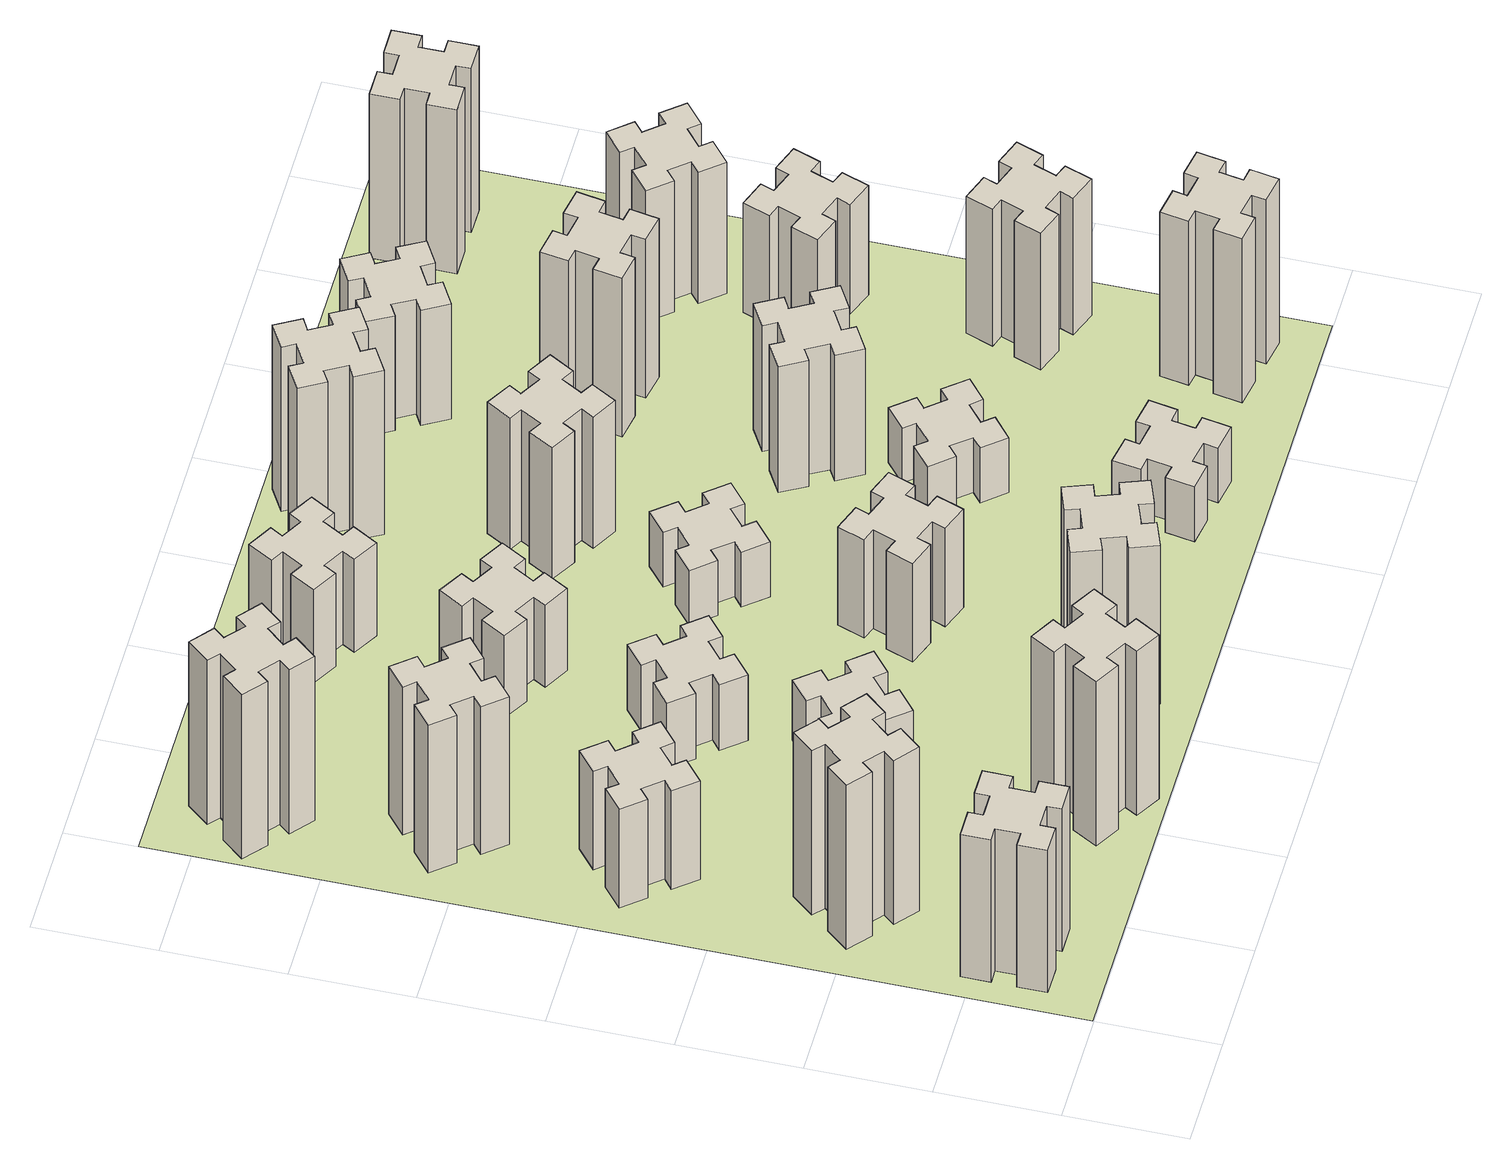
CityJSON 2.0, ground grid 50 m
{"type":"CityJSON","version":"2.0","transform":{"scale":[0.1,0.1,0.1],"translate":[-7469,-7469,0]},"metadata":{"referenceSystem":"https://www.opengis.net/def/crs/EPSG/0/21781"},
"CityObjects":{
"building1":{"type":"Building","attributes":{"class":"1000","function":"1000","usage":"1000","yearOfConstruction":2016,"roofType":"1000","measuredHeight":78,"storeysAboveGround":30,"storeysBelowGround":0},"geometry":[{"type":"Solid","lod":"1","boundaries":[[[[0,1,2,3,4,5,6,7,8,9,10,11,12,13,14,15,16,17,18,19]],[[17,16,20,21]],[[16,15,22,20]],[[15,14,23,22]],[[14,13,24,23]],[[13,12,25,24]],[[12,11,26,25]],[[11,10,27,26]],[[10,9,28,27]],[[9,8,29,28]],[[8,7,30,29]],[[7,6,31,30]],[[6,5,32,31]],[[5,4,33,32]],[[4,3,34,33]],[[3,2,35,34]],[[2,1,36,35]],[[1,0,37,36]],[[0,19,38,37]],[[19,18,39,38]],[[18,17,21,39]],[[24,25,26,27,28,29,30,31,32,33,34,35,36,37,38,39,21,20,22,23]]]]}]},
"building2":{"type":"Building","attributes":{"class":"1000","function":"1000","usage":"1000","yearOfConstruction":2016,"roofType":"1000","measuredHeight":90,"storeysAboveGround":30,"storeysBelowGround":0},"geometry":[{"type":"Solid","lod":"1","boundaries":[[[[40,41,42,43,44,45,46,47,48,49,50,51,52,53,54,55,56,57,58,59]],[[57,56,60,61]],[[56,55,62,60]],[[55,54,63,62]],[[54,53,64,63]],[[53,52,65,64]],[[52,51,66,65]],[[51,50,67,66]],[[50,49,68,67]],[[49,48,69,68]],[[48,47,70,69]],[[47,46,71,70]],[[46,45,72,71]],[[45,44,73,72]],[[44,43,74,73]],[[43,42,75,74]],[[42,41,76,75]],[[41,40,77,76]],[[40,59,78,77]],[[59,58,79,78]],[[58,57,61,79]],[[64,65,66,67,68,69,70,71,72,73,74,75,76,77,78,79,61,60,62,63]]]]}]},
"building3":{"type":"Building","attributes":{"class":"1000","function":"1000","usage":"1000","yearOfConstruction":2016,"roofType":"1000","measuredHeight":54,"storeysAboveGround":30,"storeysBelowGround":0},"geometry":[{"type":"Solid","lod":"1","boundaries":[[[[80,81,82,83,84,85,86,87,88,89,90,91,92,93,94,95,96,97,98,99]],[[97,96,100,101]],[[96,95,102,100]],[[95,94,103,102]],[[94,93,104,103]],[[93,92,105,104]],[[92,91,106,105]],[[91,90,107,106]],[[90,89,108,107]],[[89,88,109,108]],[[88,87,110,109]],[[87,86,111,110]],[[86,85,112,111]],[[85,84,113,112]],[[84,83,114,113]],[[83,82,115,114]],[[82,81,116,115]],[[81,80,117,116]],[[80,99,118,117]],[[99,98,119,118]],[[98,97,101,119]],[[104,105,106,107,108,109,110,111,112,113,114,115,116,117,118,119,101,100,102,103]]]]}]},
"building4":{"type":"Building","attributes":{"class":"1000","function":"1000","usage":"1000","yearOfConstruction":2016,"roofType":"1000","measuredHeight":81,"storeysAboveGround":30,"storeysBelowGround":0},"geometry":[{"type":"Solid","lod":"1","boundaries":[[[[120,121,122,123,124,125,126,127,128,129,130,131,132,133,134,135,136,137,138,139]],[[137,136,140,141]],[[136,135,142,140]],[[135,134,143,142]],[[134,133,144,143]],[[133,132,145,144]],[[132,131,146,145]],[[131,130,147,146]],[[130,129,148,147]],[[129,128,149,148]],[[128,127,150,149]],[[127,126,151,150]],[[126,125,152,151]],[[125,124,153,152]],[[124,123,154,153]],[[123,122,155,154]],[[122,121,156,155]],[[121,120,157,156]],[[120,139,158,157]],[[139,138,159,158]],[[138,137,141,159]],[[144,145,146,147,148,149,150,151,152,153,154,155,156,157,158,159,141,140,142,143]]]]}]},
"building5":{"type":"Building","attributes":{"class":"1000","function":"1000","usage":"1000","yearOfConstruction":2016,"roofType":"1000","measuredHeight":90,"storeysAboveGround":30,"storeysBelowGround":0},"geometry":[{"type":"Solid","lod":"1","boundaries":[[[[160,161,162,163,164,165,166,167,168,169,170,171,172,173,174,175,176,177,178,179]],[[177,176,180,181]],[[176,175,182,180]],[[175,174,183,182]],[[174,173,184,183]],[[173,172,185,184]],[[172,171,186,185]],[[171,170,187,186]],[[170,169,188,187]],[[169,168,189,188]],[[168,167,190,189]],[[167,166,191,190]],[[166,165,192,191]],[[165,164,193,192]],[[164,163,194,193]],[[163,162,195,194]],[[162,161,196,195]],[[161,160,197,196]],[[160,179,198,197]],[[179,178,199,198]],[[178,177,181,199]],[[184,185,186,187,188,189,190,191,192,193,194,195,196,197,198,199,181,180,182,183]]]]}]},
"building6":{"type":"Building","attributes":{"class":"1000","function":"1000","usage":"1000","yearOfConstruction":2016,"roofType":"1000","measuredHeight":90,"storeysAboveGround":30,"storeysBelowGround":0},"geometry":[{"type":"Solid","lod":"1","boundaries":[[[[200,201,202,203,204,205,206,207,208,209,210,211,212,213,214,215,216,217,218,219]],[[217,216,220,221]],[[216,215,222,220]],[[215,214,223,222]],[[214,213,224,223]],[[213,212,225,224]],[[212,211,226,225]],[[211,210,227,226]],[[210,209,228,227]],[[209,208,229,228]],[[208,207,230,229]],[[207,206,231,230]],[[206,205,232,231]],[[205,204,233,232]],[[204,203,234,233]],[[203,202,235,234]],[[202,201,236,235]],[[201,200,237,236]],[[200,219,238,237]],[[219,218,239,238]],[[218,217,221,239]],[[224,225,226,227,228,229,230,231,232,233,234,235,236,237,238,239,221,220,222,223]]]]}]},
"building7":{"type":"Building","attributes":{"class":"1000","function":"1000","usage":"1000","yearOfConstruction":2016,"roofType":"1000","measuredHeight":33,"storeysAboveGround":30,"storeysBelowGround":0},"geometry":[{"type":"Solid","lod":"1","boundaries":[[[[240,241,242,243,244,245,246,247,248,249,250,251,252,253,254,255,256,257,258,259]],[[257,256,260,261]],[[256,255,262,260]],[[255,254,263,262]],[[254,253,264,263]],[[253,252,265,264]],[[252,251,266,265]],[[251,250,267,266]],[[250,249,268,267]],[[249,248,269,268]],[[248,247,270,269]],[[247,246,271,270]],[[246,245,272,271]],[[245,244,273,272]],[[244,243,274,273]],[[243,242,275,274]],[[242,241,276,275]],[[241,240,277,276]],[[240,259,278,277]],[[259,258,279,278]],[[258,257,261,279]],[[264,265,266,267,268,269,270,271,272,273,274,275,276,277,278,279,261,260,262,263]]]]}]},
"building8":{"type":"Building","attributes":{"class":"1000","function":"1000","usage":"1000","yearOfConstruction":2016,"roofType":"1000","measuredHeight":36,"storeysAboveGround":30,"storeysBelowGround":0},"geometry":[{"type":"Solid","lod":"1","boundaries":[[[[280,281,282,283,284,285,286,287,288,289,290,291,292,293,294,295,296,297,298,299]],[[297,296,300,301]],[[296,295,302,300]],[[295,294,303,302]],[[294,293,304,303]],[[293,292,305,304]],[[292,291,306,305]],[[291,290,307,306]],[[290,289,308,307]],[[289,288,309,308]],[[288,287,310,309]],[[287,286,311,310]],[[286,285,312,311]],[[285,284,313,312]],[[284,283,314,313]],[[283,282,315,314]],[[282,281,316,315]],[[281,280,317,316]],[[280,299,318,317]],[[299,298,319,318]],[[298,297,301,319]],[[304,305,306,307,308,309,310,311,312,313,314,315,316,317,318,319,301,300,302,303]]]]}]},
"building9":{"type":"Building","attributes":{"class":"1000","function":"1000","usage":"1000","yearOfConstruction":2016,"roofType":"1000","measuredHeight":87,"storeysAboveGround":30,"storeysBelowGround":0},"geometry":[{"type":"Solid","lod":"1","boundaries":[[[[320,321,322,323,324,325,326,327,328,329,330,331,332,333,334,335,336,337,338,339]],[[337,336,340,341]],[[336,335,342,340]],[[335,334,343,342]],[[334,333,344,343]],[[333,332,345,344]],[[332,331,346,345]],[[331,330,347,346]],[[330,329,348,347]],[[329,328,349,348]],[[328,327,350,349]],[[327,326,351,350]],[[326,325,352,351]],[[325,324,353,352]],[[324,323,354,353]],[[323,322,355,354]],[[322,321,356,355]],[[321,320,357,356]],[[320,339,358,357]],[[339,338,359,358]],[[338,337,341,359]],[[344,345,346,347,348,349,350,351,352,353,354,355,356,357,358,359,341,340,342,343]]]]}]},
"building10":{"type":"Building","attributes":{"class":"1000","function":"1000","usage":"1000","yearOfConstruction":2016,"roofType":"1000","measuredHeight":45,"storeysAboveGround":30,"storeysBelowGround":0},"geometry":[{"type":"Solid","lod":"1","boundaries":[[[[360,361,362,363,364,365,366,367,368,369,370,371,372,373,374,375,376,377,378,379]],[[377,376,380,381]],[[376,375,382,380]],[[375,374,383,382]],[[374,373,384,383]],[[373,372,385,384]],[[372,371,386,385]],[[371,370,387,386]],[[370,369,388,387]],[[369,368,389,388]],[[368,367,390,389]],[[367,366,391,390]],[[366,365,392,391]],[[365,364,393,392]],[[364,363,394,393]],[[363,362,395,394]],[[362,361,396,395]],[[361,360,397,396]],[[360,379,398,397]],[[379,378,399,398]],[[378,377,381,399]],[[384,385,386,387,388,389,390,391,392,393,394,395,396,397,398,399,381,380,382,383]]]]}]},
"building11":{"type":"Building","attributes":{"class":"1000","function":"1000","usage":"1000","yearOfConstruction":2016,"roofType":"1000","measuredHeight":51,"storeysAboveGround":30,"storeysBelowGround":0},"geometry":[{"type":"Solid","lod":"1","boundaries":[[[[400,401,402,403,404,405,406,407,408,409,410,411,412,413,414,415,416,417,418,419]],[[417,416,420,421]],[[416,415,422,420]],[[415,414,423,422]],[[414,413,424,423]],[[413,412,425,424]],[[412,411,426,425]],[[411,410,427,426]],[[410,409,428,427]],[[409,408,429,428]],[[408,407,430,429]],[[407,406,431,430]],[[406,405,432,431]],[[405,404,433,432]],[[404,403,434,433]],[[403,402,435,434]],[[402,401,436,435]],[[401,400,437,436]],[[400,419,438,437]],[[419,418,439,438]],[[418,417,421,439]],[[424,425,426,427,428,429,430,431,432,433,434,435,436,437,438,439,421,420,422,423]]]]}]},
"building12":{"type":"Building","attributes":{"class":"1000","function":"1000","usage":"1000","yearOfConstruction":2016,"roofType":"1000","measuredHeight":54,"storeysAboveGround":30,"storeysBelowGround":0},"geometry":[{"type":"Solid","lod":"1","boundaries":[[[[440,441,442,443,444,445,446,447,448,449,450,451,452,453,454,455,456,457,458,459]],[[457,456,460,461]],[[456,455,462,460]],[[455,454,463,462]],[[454,453,464,463]],[[453,452,465,464]],[[452,451,466,465]],[[451,450,467,466]],[[450,449,468,467]],[[449,448,469,468]],[[448,447,470,469]],[[447,446,471,470]],[[446,445,472,471]],[[445,444,473,472]],[[444,443,474,473]],[[443,442,475,474]],[[442,441,476,475]],[[441,440,477,476]],[[440,459,478,477]],[[459,458,479,478]],[[458,457,461,479]],[[464,465,466,467,468,469,470,471,472,473,474,475,476,477,478,479,461,460,462,463]]]]}]},
"building13":{"type":"Building","attributes":{"class":"1000","function":"1000","usage":"1000","yearOfConstruction":2016,"roofType":"1000","measuredHeight":30,"storeysAboveGround":30,"storeysBelowGround":0},"geometry":[{"type":"Solid","lod":"1","boundaries":[[[[480,481,482,483,484,485,486,487,488,489,490,491,492,493,494,495,496,497,498,499]],[[497,496,500,501]],[[496,495,502,500]],[[495,494,503,502]],[[494,493,504,503]],[[493,492,505,504]],[[492,491,506,505]],[[491,490,507,506]],[[490,489,508,507]],[[489,488,509,508]],[[488,487,510,509]],[[487,486,511,510]],[[486,485,512,511]],[[485,484,513,512]],[[484,483,514,513]],[[483,482,515,514]],[[482,481,516,515]],[[481,480,517,516]],[[480,499,518,517]],[[499,498,519,518]],[[498,497,501,519]],[[504,505,506,507,508,509,510,511,512,513,514,515,516,517,518,519,501,500,502,503]]]]}]},
"building14":{"type":"Building","attributes":{"class":"1000","function":"1000","usage":"1000","yearOfConstruction":2016,"roofType":"1000","measuredHeight":72,"storeysAboveGround":30,"storeysBelowGround":0},"geometry":[{"type":"Solid","lod":"1","boundaries":[[[[520,521,522,523,524,525,526,527,528,529,530,531,532,533,534,535,536,537,538,539]],[[537,536,540,541]],[[536,535,542,540]],[[535,534,543,542]],[[534,533,544,543]],[[533,532,545,544]],[[532,531,546,545]],[[531,530,547,546]],[[530,529,548,547]],[[529,528,549,548]],[[528,527,550,549]],[[527,526,551,550]],[[526,525,552,551]],[[525,524,553,552]],[[524,523,554,553]],[[523,522,555,554]],[[522,521,556,555]],[[521,520,557,556]],[[520,539,558,557]],[[539,538,559,558]],[[538,537,541,559]],[[544,545,546,547,548,549,550,551,552,553,554,555,556,557,558,559,541,540,542,543]]]]}]},
"building15":{"type":"Building","attributes":{"class":"1000","function":"1000","usage":"1000","yearOfConstruction":2016,"roofType":"1000","measuredHeight":30,"storeysAboveGround":30,"storeysBelowGround":0},"geometry":[{"type":"Solid","lod":"1","boundaries":[[[[560,561,562,563,564,565,566,567,568,569,570,571,572,573,574,575,576,577,578,579]],[[577,576,580,581]],[[576,575,582,580]],[[575,574,583,582]],[[574,573,584,583]],[[573,572,585,584]],[[572,571,586,585]],[[571,570,587,586]],[[570,569,588,587]],[[569,568,589,588]],[[568,567,590,589]],[[567,566,591,590]],[[566,565,592,591]],[[565,564,593,592]],[[564,563,594,593]],[[563,562,595,594]],[[562,561,596,595]],[[561,560,597,596]],[[560,579,598,597]],[[579,578,599,598]],[[578,577,581,599]],[[584,585,586,587,588,589,590,591,592,593,594,595,596,597,598,599,581,580,582,583]]]]}]},
"building16":{"type":"Building","attributes":{"class":"1000","function":"1000","usage":"1000","yearOfConstruction":2016,"roofType":"1000","measuredHeight":90,"storeysAboveGround":30,"storeysBelowGround":0},"geometry":[{"type":"Solid","lod":"1","boundaries":[[[[600,601,602,603,604,605,606,607,608,609,610,611,612,613,614,615,616,617,618,619]],[[617,616,620,621]],[[616,615,622,620]],[[615,614,623,622]],[[614,613,624,623]],[[613,612,625,624]],[[612,611,626,625]],[[611,610,627,626]],[[610,609,628,627]],[[609,608,629,628]],[[608,607,630,629]],[[607,606,631,630]],[[606,605,632,631]],[[605,604,633,632]],[[604,603,634,633]],[[603,602,635,634]],[[602,601,636,635]],[[601,600,637,636]],[[600,619,638,637]],[[619,618,639,638]],[[618,617,621,639]],[[624,625,626,627,628,629,630,631,632,633,634,635,636,637,638,639,621,620,622,623]]]]}]},
"building17":{"type":"Building","attributes":{"class":"1000","function":"1000","usage":"1000","yearOfConstruction":2016,"roofType":"1000","measuredHeight":30,"storeysAboveGround":30,"storeysBelowGround":0},"geometry":[{"type":"Solid","lod":"1","boundaries":[[[[640,641,642,643,644,645,646,647,648,649,650,651,652,653,654,655,656,657,658,659]],[[657,656,660,661]],[[656,655,662,660]],[[655,654,663,662]],[[654,653,664,663]],[[653,652,665,664]],[[652,651,666,665]],[[651,650,667,666]],[[650,649,668,667]],[[649,648,669,668]],[[648,647,670,669]],[[647,646,671,670]],[[646,645,672,671]],[[645,644,673,672]],[[644,643,674,673]],[[643,642,675,674]],[[642,641,676,675]],[[641,640,677,676]],[[640,659,678,677]],[[659,658,679,678]],[[658,657,661,679]],[[664,665,666,667,668,669,670,671,672,673,674,675,676,677,678,679,661,660,662,663]]]]}]},
"building18":{"type":"Building","attributes":{"class":"1000","function":"1000","usage":"1000","yearOfConstruction":2016,"roofType":"1000","measuredHeight":69,"storeysAboveGround":30,"storeysBelowGround":0},"geometry":[{"type":"Solid","lod":"1","boundaries":[[[[680,681,682,683,684,685,686,687,688,689,690,691,692,693,694,695,696,697,698,699]],[[697,696,700,701]],[[696,695,702,700]],[[695,694,703,702]],[[694,693,704,703]],[[693,692,705,704]],[[692,691,706,705]],[[691,690,707,706]],[[690,689,708,707]],[[689,688,709,708]],[[688,687,710,709]],[[687,686,711,710]],[[686,685,712,711]],[[685,684,713,712]],[[684,683,714,713]],[[683,682,715,714]],[[682,681,716,715]],[[681,680,717,716]],[[680,699,718,717]],[[699,698,719,718]],[[698,697,701,719]],[[704,705,706,707,708,709,710,711,712,713,714,715,716,717,718,719,701,700,702,703]]]]}]},
"building19":{"type":"Building","attributes":{"class":"1000","function":"1000","usage":"1000","yearOfConstruction":2016,"roofType":"1000","measuredHeight":87,"storeysAboveGround":30,"storeysBelowGround":0},"geometry":[{"type":"Solid","lod":"1","boundaries":[[[[720,721,722,723,724,725,726,727,728,729,730,731,732,733,734,735,736,737,738,739]],[[737,736,740,741]],[[736,735,742,740]],[[735,734,743,742]],[[734,733,744,743]],[[733,732,745,744]],[[732,731,746,745]],[[731,730,747,746]],[[730,729,748,747]],[[729,728,749,748]],[[728,727,750,749]],[[727,726,751,750]],[[726,725,752,751]],[[725,724,753,752]],[[724,723,754,753]],[[723,722,755,754]],[[722,721,756,755]],[[721,720,757,756]],[[720,739,758,757]],[[739,738,759,758]],[[738,737,741,759]],[[744,745,746,747,748,749,750,751,752,753,754,755,756,757,758,759,741,740,742,743]]]]}]},
"building20":{"type":"Building","attributes":{"class":"1000","function":"1000","usage":"1000","yearOfConstruction":2016,"roofType":"1000","measuredHeight":63,"storeysAboveGround":30,"storeysBelowGround":0},"geometry":[{"type":"Solid","lod":"1","boundaries":[[[[760,761,762,763,764,765,766,767,768,769,770,771,772,773,774,775,776,777,778,779]],[[777,776,780,781]],[[776,775,782,780]],[[775,774,783,782]],[[774,773,784,783]],[[773,772,785,784]],[[772,771,786,785]],[[771,770,787,786]],[[770,769,788,787]],[[769,768,789,788]],[[768,767,790,789]],[[767,766,791,790]],[[766,765,792,791]],[[765,764,793,792]],[[764,763,794,793]],[[763,762,795,794]],[[762,761,796,795]],[[761,760,797,796]],[[760,779,798,797]],[[779,778,799,798]],[[778,777,781,799]],[[784,785,786,787,788,789,790,791,792,793,794,795,796,797,798,799,781,780,782,783]]]]}]},
"building21":{"type":"Building","attributes":{"class":"1000","function":"1000","usage":"1000","yearOfConstruction":2016,"roofType":"1000","measuredHeight":90,"storeysAboveGround":30,"storeysBelowGround":0},"geometry":[{"type":"Solid","lod":"1","boundaries":[[[[800,801,802,803,804,805,806,807,808,809,810,811,812,813,814,815,816,817,818,819]],[[817,816,820,821]],[[816,815,822,820]],[[815,814,823,822]],[[814,813,824,823]],[[813,812,825,824]],[[812,811,826,825]],[[811,810,827,826]],[[810,809,828,827]],[[809,808,829,828]],[[808,807,830,829]],[[807,806,831,830]],[[806,805,832,831]],[[805,804,833,832]],[[804,803,834,833]],[[803,802,835,834]],[[802,801,836,835]],[[801,800,837,836]],[[800,819,838,837]],[[819,818,839,838]],[[818,817,821,839]],[[824,825,826,827,828,829,830,831,832,833,834,835,836,837,838,839,821,820,822,823]]]]}]},
"building22":{"type":"Building","attributes":{"class":"1000","function":"1000","usage":"1000","yearOfConstruction":2016,"roofType":"1000","measuredHeight":75,"storeysAboveGround":30,"storeysBelowGround":0},"geometry":[{"type":"Solid","lod":"1","boundaries":[[[[840,841,842,843,844,845,846,847,848,849,850,851,852,853,854,855,856,857,858,859]],[[857,856,860,861]],[[856,855,862,860]],[[855,854,863,862]],[[854,853,864,863]],[[853,852,865,864]],[[852,851,866,865]],[[851,850,867,866]],[[850,849,868,867]],[[849,848,869,868]],[[848,847,870,869]],[[847,846,871,870]],[[846,845,872,871]],[[845,844,873,872]],[[844,843,874,873]],[[843,842,875,874]],[[842,841,876,875]],[[841,840,877,876]],[[840,859,878,877]],[[859,858,879,878]],[[858,857,861,879]],[[864,865,866,867,868,869,870,871,872,873,874,875,876,877,878,879,861,860,862,863]]]]}]},
"building23":{"type":"Building","attributes":{"class":"1000","function":"1000","usage":"1000","yearOfConstruction":2016,"roofType":"1000","measuredHeight":60,"storeysAboveGround":30,"storeysBelowGround":0},"geometry":[{"type":"Solid","lod":"1","boundaries":[[[[880,881,882,883,884,885,886,887,888,889,890,891,892,893,894,895,896,897,898,899]],[[897,896,900,901]],[[896,895,902,900]],[[895,894,903,902]],[[894,893,904,903]],[[893,892,905,904]],[[892,891,906,905]],[[891,890,907,906]],[[890,889,908,907]],[[889,888,909,908]],[[888,887,910,909]],[[887,886,911,910]],[[886,885,912,911]],[[885,884,913,912]],[[884,883,914,913]],[[883,882,915,914]],[[882,881,916,915]],[[881,880,917,916]],[[880,899,918,917]],[[899,898,919,918]],[[898,897,901,919]],[[904,905,906,907,908,909,910,911,912,913,914,915,916,917,918,919,901,900,902,903]]]]}]},
"building24":{"type":"Building","attributes":{"class":"1000","function":"1000","usage":"1000","yearOfConstruction":2016,"roofType":"1000","measuredHeight":72,"storeysAboveGround":30,"storeysBelowGround":0},"geometry":[{"type":"Solid","lod":"1","boundaries":[[[[920,921,922,923,924,925,926,927,928,929,930,931,932,933,934,935,936,937,938,939]],[[937,936,940,941]],[[936,935,942,940]],[[935,934,943,942]],[[934,933,944,943]],[[933,932,945,944]],[[932,931,946,945]],[[931,930,947,946]],[[930,929,948,947]],[[929,928,949,948]],[[928,927,950,949]],[[927,926,951,950]],[[926,925,952,951]],[[925,924,953,952]],[[924,923,954,953]],[[923,922,955,954]],[[922,921,956,955]],[[921,920,957,956]],[[920,939,958,957]],[[939,938,959,958]],[[938,937,941,959]],[[944,945,946,947,948,949,950,951,952,953,954,955,956,957,958,959,941,940,942,943]]]]}]},
"building25":{"type":"Building","attributes":{"class":"1000","function":"1000","usage":"1000","yearOfConstruction":2016,"roofType":"1000","measuredHeight":90,"storeysAboveGround":30,"storeysBelowGround":0},"geometry":[{"type":"Solid","lod":"1","boundaries":[[[[960,961,962,963,964,965,966,967,968,969,970,971,972,973,974,975,976,977,978,979]],[[977,976,980,981]],[[976,975,982,980]],[[975,974,983,982]],[[974,973,984,983]],[[973,972,985,984]],[[972,971,986,985]],[[971,970,987,986]],[[970,969,988,987]],[[969,968,989,988]],[[968,967,990,989]],[[967,966,991,990]],[[966,965,992,991]],[[965,964,993,992]],[[964,963,994,993]],[[963,962,995,994]],[[962,961,996,995]],[[961,960,997,996]],[[960,979,998,997]],[[979,978,999,998]],[[978,977,981,999]],[[984,985,986,987,988,989,990,991,992,993,994,995,996,997,998,999,981,980,982,983]]]]}]},
"landuse1":{"type":"LandUse","attributes":{"name":"plot1","function":"1010"},"geometry":[{"type":"MultiSurface","lod":"1","boundaries":[[[1000,1001,1002,1003]]]}]}
},
"vertices":[
[165,425,0],[165,325,0],[105,325,0],[105,205,0],[225,205,0],[225,265,0],[325,265,0],[325,205,0],[445,205,0],[445,325,0],[385,325,0],[385,425,0],[445,425,0],[445,545,0],[325,545,0],[325,485,0],[225,485,0],[225,545,0],[105,545,0],[105,425,0],[225,485,780],[225,545,780],[325,485,780],[325,545,780],[445,545,780],[445,425,780],[385,425,780],[385,325,780],[445,325,780],[445,205,780],[325,205,780],[325,265,780],[225,265,780],[225,205,780],[105,205,780],[105,325,780],[165,325,780],[165,425,780],[105,425,780],[105,545,780],
[484,1067,0],[408,1132,0],[446,1178,0],[354,1255,0],[277,1163,0],[323,1124,0],[259,1048,0],[213,1086,0],[136,994,0],[228,917,0],[266,963,0],[343,899,0],[304,853,0],[396,776,0],[473,868,0],[427,906,0],[492,983,0],[538,944,0],[615,1036,0],[523,1113,0],[492,983,900],[538,944,900],[427,906,900],[473,868,900],[396,776,900],[304,853,900],[343,899,900],[266,963,900],[228,917,900],[136,994,900],[213,1086,900],[259,1048,900],[323,1124,900],[277,1163,900],[354,1255,900],[446,1178,900],[408,1132,900],[484,1067,900],[523,1113,900],[615,1036,900],
[492,1888,0],[427,1964,0],[473,2003,0],[396,2095,0],[304,2018,0],[343,1972,0],[266,1907,0],[228,1953,0],[136,1876,0],[213,1784,0],[259,1823,0],[323,1746,0],[277,1708,0],[354,1616,0],[446,1693,0],[408,1739,0],[484,1803,0],[523,1757,0],[615,1834,0],[538,1926,0],[484,1803,540],[523,1757,540],[408,1739,540],[446,1693,540],[354,1616,540],[277,1708,540],[323,1746,540],[259,1823,540],[213,1784,540],[136,1876,540],[228,1953,540],[266,1907,540],[343,1972,540],[304,2018,540],[396,2095,540],[473,2003,540],[427,1964,540],[492,1888,540],[538,1926,540],[615,1834,540],
[343,2712,0],[266,2647,0],[228,2693,0],[136,2616,0],[213,2524,0],[259,2563,0],[323,2486,0],[277,2448,0],[354,2356,0],[446,2433,0],[408,2479,0],[484,2543,0],[523,2497,0],[615,2574,0],[538,2666,0],[492,2628,0],[427,2704,0],[473,2743,0],[396,2835,0],[304,2758,0],[427,2704,810],[473,2743,810],[492,2628,810],[538,2666,810],[615,2574,810],[523,2497,810],[484,2543,810],[408,2479,810],[446,2433,810],[354,2356,810],[277,2448,810],[323,2486,810],[259,2563,810],[213,2524,810],[136,2616,810],[228,2693,810],[266,2647,810],[343,2712,810],[304,2758,810],[396,2835,810],
[1214,346,0],[1127,396,0],[1157,448,0],[1053,508,0],[993,404,0],[1045,374,0],[995,287,0],[943,317,0],[883,213,0],[987,153,0],[1017,205,0],[1104,155,0],[1074,103,0],[1178,43,0],[1238,147,0],[1186,177,0],[1236,264,0],[1288,234,0],[1348,338,0],[1244,398,0],[1236,264,900],[1288,234,900],[1186,177,900],[1238,147,900],[1178,43,900],[1074,103,900],[1104,155,900],[1017,205,900],[987,153,900],[883,213,900],[943,317,900],[995,287,900],[1045,374,900],[993,404,900],[1053,508,900],[1157,448,900],[1127,396,900],[1214,346,900],[1244,398,900],[1348,338,900],
[384,3387,0],[308,3452,0],[346,3498,0],[254,3575,0],[177,3483,0],[223,3444,0],[159,3368,0],[113,3406,0],[36,3314,0],[128,3237,0],[166,3283,0],[243,3219,0],[204,3173,0],[296,3096,0],[373,3188,0],[327,3226,0],[392,3303,0],[438,3264,0],[515,3356,0],[423,3433,0],[392,3303,900],[438,3264,900],[327,3226,900],[373,3188,900],[296,3096,900],[204,3173,900],[243,3219,900],[166,3283,900],[128,3237,900],[36,3314,900],[113,3406,900],[159,3368,900],[223,3444,900],[177,3483,900],[254,3575,900],[346,3498,900],[308,3452,900],[384,3387,900],[423,3433,900],[515,3356,900],
[1083,1332,0],[1006,1267,0],[968,1313,0],[876,1236,0],[953,1144,0],[999,1183,0],[1063,1106,0],[1017,1068,0],[1094,976,0],[1186,1053,0],[1148,1099,0],[1224,1163,0],[1263,1117,0],[1355,1194,0],[1278,1286,0],[1232,1248,0],[1167,1324,0],[1213,1363,0],[1136,1455,0],[1044,1378,0],[1167,1324,330],[1213,1363,330],[1232,1248,330],[1278,1286,330],[1355,1194,330],[1263,1117,330],[1224,1163,330],[1148,1099,330],[1186,1053,330],[1094,976,330],[1017,1068,330],[1063,1106,330],[999,1183,330],[953,1144,330],[876,1236,330],[968,1313,330],[1006,1267,330],[1083,1332,330],[1044,1378,330],[1136,1455,330],
[1083,1972,0],[1006,1907,0],[968,1953,0],[876,1876,0],[953,1784,0],[999,1823,0],[1063,1746,0],[1017,1708,0],[1094,1616,0],[1186,1693,0],[1148,1739,0],[1224,1803,0],[1263,1757,0],[1355,1834,0],[1278,1926,0],[1232,1888,0],[1167,1964,0],[1213,2003,0],[1136,2095,0],[1044,2018,0],[1167,1964,360],[1213,2003,360],[1232,1888,360],[1278,1926,360],[1355,1834,360],[1263,1757,360],[1224,1803,360],[1148,1739,360],[1186,1693,360],[1094,1616,360],[1017,1708,360],[1063,1746,360],[999,1823,360],[953,1784,360],[876,1876,360],[968,1953,360],[1006,1907,360],[1083,1972,360],[1044,2018,360],[1136,2095,360],
[1765,496,0],[1671,462,0],[1650,518,0],[1537,477,0],[1579,364,0],[1635,385,0],[1669,291,0],[1613,270,0],[1654,157,0],[1767,199,0],[1746,255,0],[1840,289,0],[1860,233,0],[1973,274,0],[1932,387,0],[1876,366,0],[1842,460,0],[1898,480,0],[1857,593,0],[1744,552,0],[1842,460,870],[1898,480,870],[1876,366,870],[1932,387,870],[1973,274,870],[1860,233,870],[1840,289,870],[1746,255,870],[1767,199,870],[1654,157,870],[1613,270,870],[1669,291,870],[1635,385,870],[1579,364,870],[1537,477,870],[1650,518,870],[1671,462,870],[1765,496,870],[1744,552,870],[1857,593,870],
[1117,2525,0],[1204,2475,0],[1174,2423,0],[1278,2363,0],[1338,2467,0],[1286,2497,0],[1336,2584,0],[1388,2554,0],[1448,2658,0],[1344,2718,0],[1314,2666,0],[1227,2716,0],[1257,2768,0],[1153,2828,0],[1093,2724,0],[1145,2694,0],[1095,2607,0],[1043,2637,0],[983,2533,0],[1087,2473,0],[1095,2607,450],[1043,2637,450],[1145,2694,450],[1093,2724,450],[1153,2828,450],[1257,2768,450],[1227,2716,450],[1314,2666,450],[1344,2718,450],[1448,2658,450],[1388,2554,450],[1336,2584,450],[1286,2497,450],[1338,2467,450],[1278,2363,450],[1174,2423,450],[1204,2475,450],[1117,2525,450],[1087,2473,450],[983,2533,450],
[1314,3406,0],[1227,3456,0],[1257,3508,0],[1153,3568,0],[1093,3464,0],[1145,3434,0],[1095,3347,0],[1043,3377,0],[983,3273,0],[1087,3213,0],[1117,3265,0],[1204,3215,0],[1174,3163,0],[1278,3103,0],[1338,3207,0],[1286,3237,0],[1336,3324,0],[1388,3294,0],[1448,3398,0],[1344,3458,0],[1336,3324,510],[1388,3294,510],[1286,3237,510],[1338,3207,510],[1278,3103,510],[1174,3163,510],[1204,3215,510],[1117,3265,510],[1087,3213,510],[983,3273,510],[1043,3377,510],[1095,3347,510],[1145,3434,510],[1093,3464,510],[1153,3568,510],[1257,3508,510],[1227,3456,510],[1314,3406,510],[1344,3458,510],[1448,3398,510],
[1769,1300,0],[1735,1206,0],[1679,1227,0],[1637,1114,0],[1750,1073,0],[1771,1129,0],[1865,1095,0],[1844,1039,0],[1957,997,0],[1998,1110,0],[1942,1131,0],[1976,1225,0],[2032,1204,0],[2073,1317,0],[1960,1358,0],[1940,1302,0],[1846,1336,0],[1867,1392,0],[1754,1433,0],[1713,1320,0],[1846,1336,540],[1867,1392,540],[1940,1302,540],[1960,1358,540],[2073,1317,540],[2032,1204,540],[1976,1225,540],[1942,1131,540],[1998,1110,540],[1957,997,540],[1844,1039,540],[1865,1095,540],[1771,1129,540],[1750,1073,540],[1637,1114,540],[1679,1227,540],[1735,1206,540],[1769,1300,540],[1713,1320,540],[1754,1433,540],
[1972,1988,0],[1907,2064,0],[1953,2103,0],[1876,2195,0],[1784,2118,0],[1823,2072,0],[1746,2007,0],[1708,2053,0],[1616,1976,0],[1693,1884,0],[1739,1923,0],[1803,1846,0],[1757,1808,0],[1834,1716,0],[1926,1793,0],[1888,1839,0],[1964,1903,0],[2003,1857,0],[2095,1934,0],[2018,2026,0],[1964,1903,300],[2003,1857,300],[1888,1839,300],[1926,1793,300],[1834,1716,300],[1757,1808,300],[1803,1846,300],[1739,1923,300],[1693,1884,300],[1616,1976,300],[1708,2053,300],[1746,2007,300],[1823,2072,300],[1784,2118,300],[1876,2195,300],[1953,2103,300],[1907,2064,300],[1972,1988,300],[2018,2026,300],[2095,1934,300],
[2026,2497,0],[2076,2584,0],[2128,2554,0],[2188,2658,0],[2084,2718,0],[2054,2666,0],[1967,2716,0],[1997,2768,0],[1893,2828,0],[1833,2724,0],[1885,2694,0],[1835,2607,0],[1783,2637,0],[1723,2533,0],[1827,2473,0],[1857,2525,0],[1944,2475,0],[1914,2423,0],[2018,2363,0],[2078,2467,0],[1944,2475,720],[1914,2423,720],[1857,2525,720],[1827,2473,720],[1723,2533,720],[1783,2637,720],[1835,2607,720],[1885,2694,720],[1833,2724,720],[1893,2828,720],[1997,2768,720],[1967,2716,720],[2054,2666,720],[2084,2718,720],[2188,2658,720],[2128,2554,720],[2076,2584,720],[2026,2497,720],[2078,2467,720],[2018,2363,720],
[2596,444,0],[2578,345,0],[2519,356,0],[2498,237,0],[2617,217,0],[2627,276,0],[2725,258,0],[2715,199,0],[2833,178,0],[2854,297,0],[2795,307,0],[2812,405,0],[2871,395,0],[2892,513,0],[2774,534,0],[2764,475,0],[2665,492,0],[2676,551,0],[2557,572,0],[2537,454,0],[2665,492,300],[2676,551,300],[2764,475,300],[2774,534,300],[2892,513,300],[2871,395,300],[2812,405,300],[2795,307,300],[2854,297,300],[2833,178,300],[2715,199,300],[2725,258,300],[2627,276,300],[2617,217,300],[2498,237,300],[2519,356,300],[2578,345,300],[2596,444,300],[2537,454,300],[2557,572,300],
[1844,3556,0],[1757,3506,0],[1727,3558,0],[1623,3498,0],[1683,3394,0],[1735,3424,0],[1785,3337,0],[1733,3307,0],[1793,3203,0],[1897,3263,0],[1867,3315,0],[1954,3365,0],[1984,3313,0],[2088,3373,0],[2028,3477,0],[1976,3447,0],[1926,3534,0],[1978,3564,0],[1918,3668,0],[1814,3608,0],[1926,3534,900],[1978,3564,900],[1976,3447,900],[2028,3477,900],[2088,3373,900],[1984,3313,900],[1954,3365,900],[1867,3315,900],[1897,3263,900],[1793,3203,900],[1733,3307,900],[1785,3337,900],[1735,3424,900],[1683,3394,900],[1623,3498,900],[1727,3558,900],[1757,3506,900],[1844,3556,900],[1814,3608,900],[1918,3668,900],
[2628,1099,0],[2704,1163,0],[2743,1117,0],[2835,1194,0],[2758,1286,0],[2712,1248,0],[2647,1324,0],[2693,1363,0],[2616,1455,0],[2524,1378,0],[2563,1332,0],[2486,1267,0],[2448,1313,0],[2356,1236,0],[2433,1144,0],[2479,1183,0],[2543,1106,0],[2497,1068,0],[2574,976,0],[2666,1053,0],[2543,1106,300],[2497,1068,300],[2479,1183,300],[2433,1144,300],[2356,1236,300],[2448,1313,300],[2486,1267,300],[2563,1332,300],[2524,1378,300],[2616,1455,300],[2693,1363,300],[2647,1324,300],[2712,1248,300],[2758,1286,300],[2835,1194,300],[2743,1117,300],[2704,1163,300],[2628,1099,300],[2666,1053,300],[2574,976,300],
[2475,1744,0],[2525,1657,0],[2473,1627,0],[2533,1523,0],[2637,1583,0],[2607,1635,0],[2694,1685,0],[2724,1633,0],[2828,1693,0],[2768,1797,0],[2716,1767,0],[2666,1854,0],[2718,1884,0],[2658,1988,0],[2554,1928,0],[2584,1876,0],[2497,1826,0],[2467,1878,0],[2363,1818,0],[2423,1714,0],[2497,1826,690],[2467,1878,690],[2584,1876,690],[2554,1928,690],[2658,1988,690],[2718,1884,690],[2666,1854,690],[2716,1767,690],[2768,1797,690],[2828,1693,690],[2724,1633,690],[2694,1685,690],[2607,1635,690],[2637,1583,690],[2533,1523,690],[2473,1627,690],[2525,1657,690],[2475,1744,690],[2423,1714,690],[2363,1818,690],
[2596,2664,0],[2578,2565,0],[2519,2576,0],[2498,2457,0],[2617,2437,0],[2627,2496,0],[2725,2478,0],[2715,2419,0],[2833,2398,0],[2854,2517,0],[2795,2527,0],[2812,2625,0],[2871,2615,0],[2892,2733,0],[2774,2754,0],[2764,2695,0],[2665,2712,0],[2676,2771,0],[2557,2792,0],[2537,2674,0],[2665,2712,870],[2676,2771,870],[2764,2695,870],[2774,2754,870],[2892,2733,870],[2871,2615,870],[2812,2625,870],[2795,2527,870],[2854,2517,870],[2833,2398,870],[2715,2419,870],[2725,2478,870],[2627,2496,870],[2617,2437,870],[2498,2457,870],[2519,2576,870],[2578,2565,870],[2596,2664,870],[2537,2674,870],[2557,2792,870],
[2616,3347,0],[2566,3434,0],[2618,3464,0],[2558,3568,0],[2454,3508,0],[2484,3456,0],[2397,3406,0],[2367,3458,0],[2263,3398,0],[2323,3294,0],[2375,3324,0],[2425,3237,0],[2373,3207,0],[2433,3103,0],[2537,3163,0],[2507,3215,0],[2594,3265,0],[2624,3213,0],[2728,3273,0],[2668,3377,0],[2594,3265,630],[2624,3213,630],[2507,3215,630],[2537,3163,630],[2433,3103,630],[2373,3207,630],[2425,3237,630],[2375,3324,630],[2323,3294,630],[2263,3398,630],[2367,3458,630],[2397,3406,630],[2484,3456,630],[2454,3508,630],[2558,3568,630],[2618,3464,630],[2566,3434,630],[2616,3347,630],[2668,3377,630],[2728,3273,630],
[3504,475,0],[3405,492,0],[3416,551,0],[3297,572,0],[3277,454,0],[3336,444,0],[3318,345,0],[3259,356,0],[3238,237,0],[3357,217,0],[3367,276,0],[3465,258,0],[3455,199,0],[3573,178,0],[3594,297,0],[3535,307,0],[3552,405,0],[3611,395,0],[3632,513,0],[3514,534,0],[3552,405,900],[3611,395,900],[3535,307,900],[3594,297,900],[3573,178,900],[3455,199,900],[3465,258,900],[3367,276,900],[3357,217,900],[3238,237,900],[3259,356,900],[3318,345,900],[3336,444,900],[3277,454,900],[3297,572,900],[3416,551,900],[3405,492,900],[3504,475,900],[3514,534,900],[3632,513,900],
[3351,1029,0],[3445,995,0],[3424,939,0],[3537,897,0],[3578,1010,0],[3522,1031,0],[3556,1125,0],[3612,1104,0],[3653,1217,0],[3540,1258,0],[3520,1202,0],[3426,1236,0],[3447,1292,0],[3334,1333,0],[3293,1220,0],[3349,1200,0],[3315,1106,0],[3259,1127,0],[3217,1014,0],[3330,973,0],[3315,1106,750],[3259,1127,750],[3349,1200,750],[3293,1220,750],[3334,1333,750],[3447,1292,750],[3426,1236,750],[3520,1202,750],[3540,1258,750],[3653,1217,750],[3612,1104,750],[3556,1125,750],[3522,1031,750],[3578,1010,750],[3537,897,750],[3424,939,750],[3445,995,750],[3351,1029,750],[3330,973,750],[3217,1014,750],
[3420,2042,0],[3326,2076,0],[3347,2132,0],[3234,2173,0],[3193,2060,0],[3249,2040,0],[3215,1946,0],[3159,1967,0],[3117,1854,0],[3230,1813,0],[3251,1869,0],[3345,1835,0],[3324,1779,0],[3437,1737,0],[3478,1850,0],[3422,1871,0],[3456,1965,0],[3512,1944,0],[3553,2057,0],[3440,2098,0],[3456,1965,600],[3512,1944,600],[3422,1871,600],[3478,1850,600],[3437,1737,600],[3324,1779,600],[3345,1835,600],[3251,1869,600],[3230,1813,600],[3117,1854,600],[3159,1967,600],[3215,1946,600],[3249,2040,600],[3193,2060,600],[3234,2173,600],[3347,2132,600],[3326,2076,600],[3420,2042,600],[3440,2098,600],[3553,2057,600],
[3219,2463,0],[3283,2386,0],[3237,2348,0],[3314,2256,0],[3406,2333,0],[3368,2379,0],[3444,2443,0],[3483,2397,0],[3575,2474,0],[3498,2566,0],[3452,2528,0],[3387,2604,0],[3433,2643,0],[3356,2735,0],[3264,2658,0],[3303,2612,0],[3226,2547,0],[3188,2593,0],[3096,2516,0],[3173,2424,0],[3226,2547,720],[3188,2593,720],[3303,2612,720],[3264,2658,720],[3356,2735,720],[3433,2643,720],[3387,2604,720],[3452,2528,720],[3498,2566,720],[3575,2474,720],[3483,2397,720],[3444,2443,720],[3368,2379,720],[3406,2333,720],[3314,2256,720],[3237,2348,720],[3283,2386,720],[3219,2463,720],[3173,2424,720],[3096,2516,720],
[3285,3325,0],[3385,3325,0],[3385,3265,0],[3505,3265,0],[3505,3385,0],[3445,3385,0],[3445,3485,0],[3505,3485,0],[3505,3605,0],[3385,3605,0],[3385,3545,0],[3285,3545,0],[3285,3605,0],[3165,3605,0],[3165,3485,0],[3225,3485,0],[3225,3385,0],[3165,3385,0],[3165,3265,0],[3285,3265,0],[3225,3385,900],[3165,3385,900],[3225,3485,900],[3165,3485,900],[3165,3605,900],[3285,3605,900],[3285,3545,900],[3385,3545,900],[3385,3605,900],[3505,3605,900],[3505,3485,900],[3445,3485,900],[3445,3385,900],[3505,3385,900],[3505,3265,900],[3385,3265,900],[3385,3325,900],[3285,3325,900],[3285,3265,900],[3165,3265,900],
[5,3705,0],[3705,3705,0],[3705,5,0],[5,5,0]
]}
